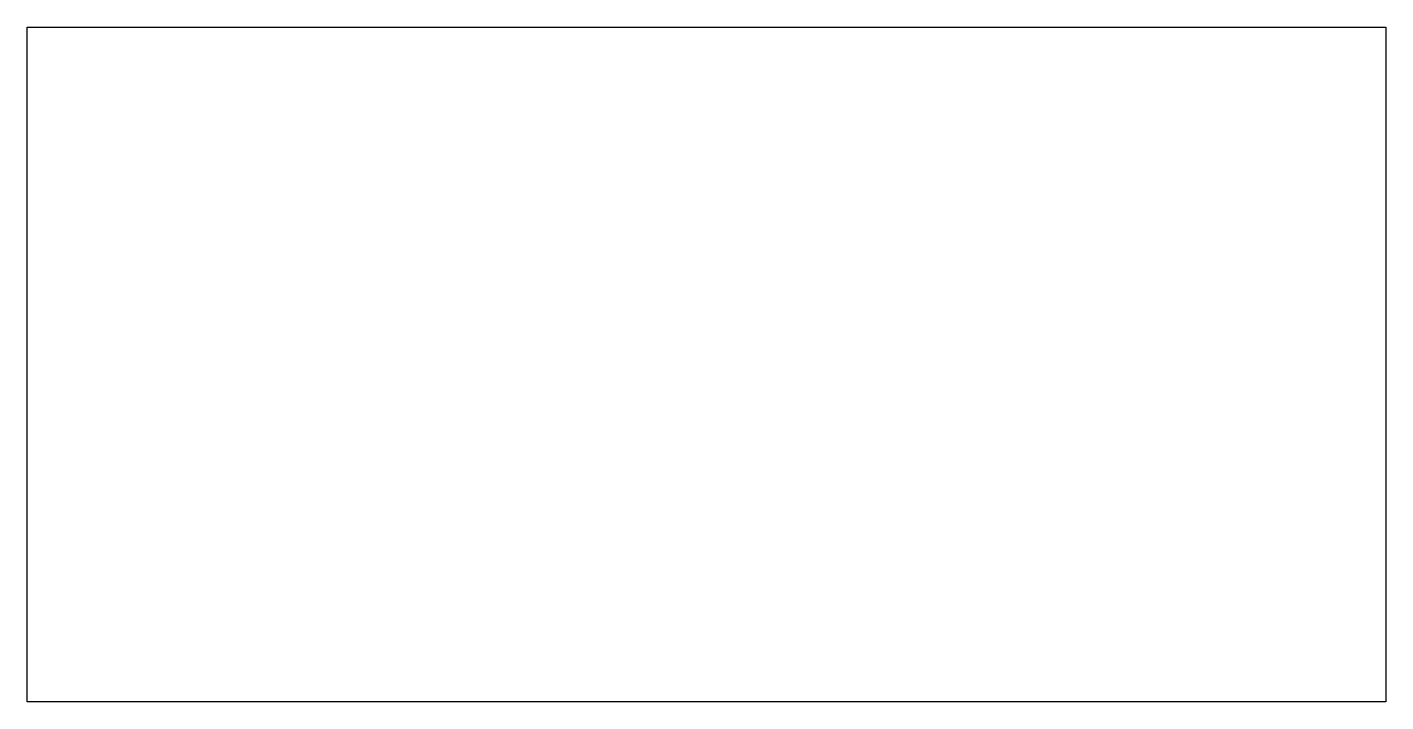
# Model space of a CAD drawing. Header units: millimetres. Extents: x 182 to 344, y 155 to 235.
import ezdxf

# ---------------------------------------------------------------- set-up
doc = ezdxf.new("R2010")
doc.units = ezdxf.units.MM

msp = doc.modelspace()

# ---------------------------------------------------------------- linework, layer by layer
msp.add_lwpolyline([(182.43, 235), (344.19, 235), (344.19, 154.66), (182.43, 154.66)], close=True)

doc.saveas('drawing.dxf')
